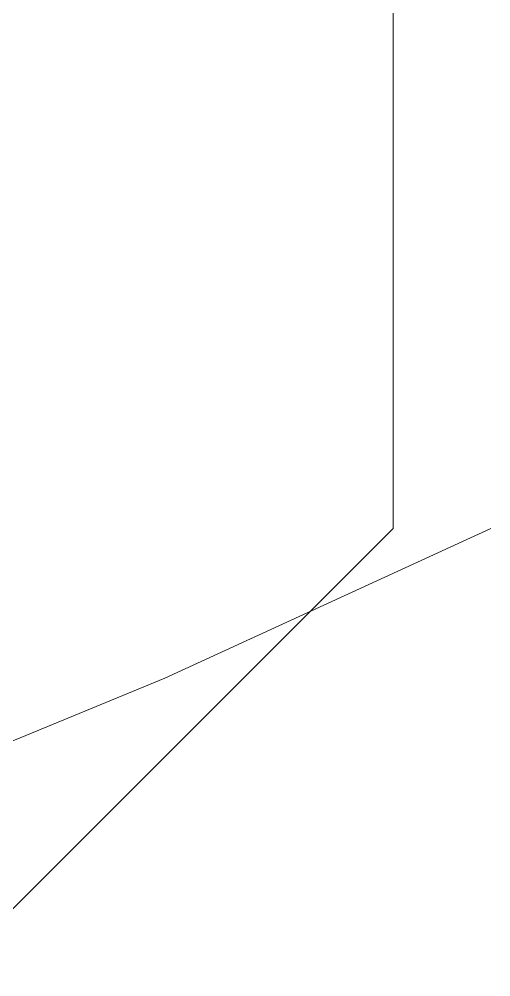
# Model space of a CAD drawing. Header units: millimetres. Extents: x -177800 to -26107, y -132450 to -18386.
# Drawn here: x -165985.206 to -165984.154, y -124611.374 to -124609.238 of the extents above; entities that cross this region are included whole.
import ezdxf

# ---------------------------------------------------------------- set-up
doc = ezdxf.new("R2010")
doc.units = ezdxf.units.MM
doc.layers.add('0-1', color=7, linetype='Continuous', lineweight=5)
doc.layers.add('A-_GENM----_M', color=6, linetype='Continuous', lineweight=9, true_color=0xff00ff)

# ---------------------------------------------------------------- blocks, each defined once
blk = doc.blocks.new('IDA - Toilet Partition - Corner - 950Lx700Width-4450347-BLK 2 UPPER ROOF PLAN')
at = {"layer": 'A-_GENM----_M'}
for p, q in [((3, 1802), (18, 1802)), ((18, 1802), (20, 1800))]:
    blk.add_line(p, q, dxfattribs=at)
at = {"layer": 'A-_GENM----_M', "flags": 128}
blk.add_lwpolyline([(18.9143, 1800), (18.6392, 1800.7512), (18.3343, 1801.4907), (18.0001, 1802.2175)], dxfattribs=at)
blk = doc.blocks.new('IDA - Toilet Partition - Corner - 950Lx700Width-V18-BLK 2 UPPER ROOF PLAN')
at = {"layer": 'A-_GENM----_M', "flags": 128}
blk.add_lwpolyline([(918.9143, 1800), (918.6392, 1800.7512), (918.3343, 1801.4907), (918.0001, 1802.2175)], dxfattribs=at)
blk = doc.blocks.new('1599_DB_A_BLK3_1STGD_R21_rvt-1-BLK 2 UPPER ROOF PLAN')
at = {"layer": 'A-_GENM----_M', "rotation": 269.9999999999996}
for name, p in [('IDA - Toilet Partition - Corner - 950Lx700Width-V18-BLK 2 UPPER ROOF PLAN', (-167786.3719, -123692.3735)), ('IDA - Toilet Partition - Corner - 950Lx700Width-4450347-BLK 2 UPPER ROOF PLAN', (-167786.3719, -124592.3735))]:
    blk.add_blockref(name, p, dxfattribs=at)

msp = doc.modelspace()

# ---------------------------------------------------------------- block references
at = {"layer": '0-1'}
msp.add_blockref('1599_DB_A_BLK3_1STGD_R21_rvt-1-BLK 2 UPPER ROOF PLAN', (0, 0), dxfattribs=at)

doc.saveas('drawing.dxf')
